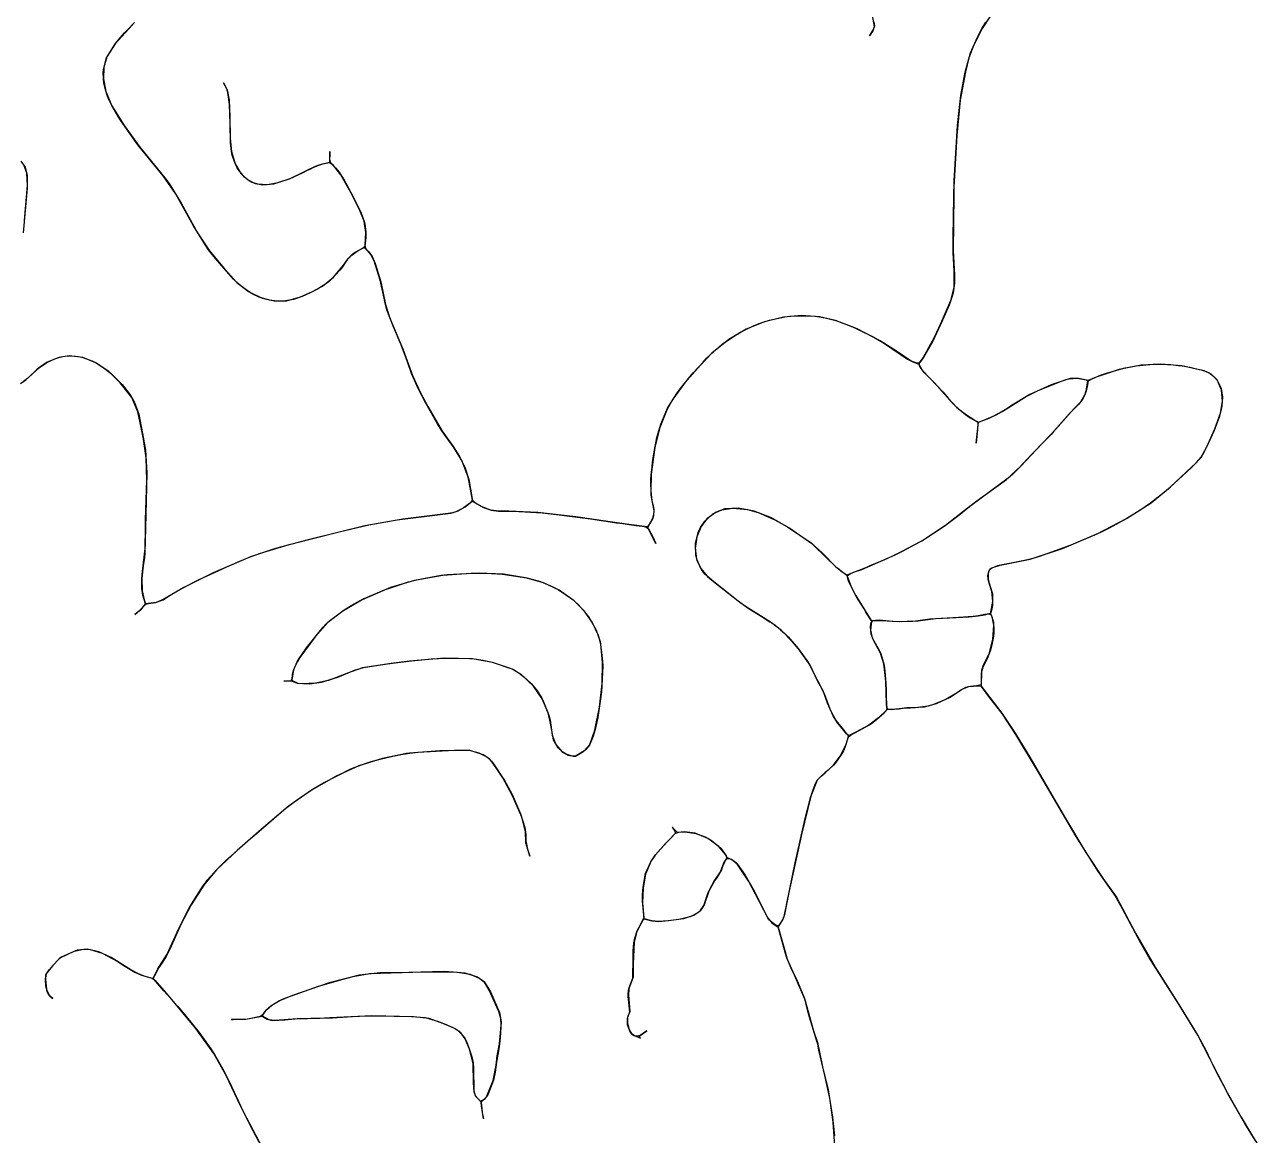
# Model space of a CAD drawing. Extents: x 0 to 8.8, y 0.1 to 11.
# Drawn here: x 5.829 to 8.643, y 5.606 to 8.132 of the extents above; entities that cross this region are included whole.
import ezdxf

# ---------------------------------------------------------------- set-up
doc = ezdxf.new("R2010")
doc.units = 0

msp = doc.modelspace()

# ---------------------------------------------------------------- linework, layer by layer
for points in [[(8.0424, 8.1769), (8.0074, 8.1237), (7.9885, 8.0866), (7.9775, 8.057), (7.9694, 8.0255), (7.9573, 7.9606), (7.9498, 7.8805), (7.943, 7.7625), (7.9434, 7.7451), (7.9419, 7.6183), (7.9444, 7.5626), (7.9444, 7.544), (7.9414, 7.5223), (7.9389, 7.5127), (7.9324, 7.4943), (7.9176, 7.4604), (7.8944, 7.4111), (7.8944, 7.4111), (7.874, 7.375), (7.864, 7.3624), (7.8573, 7.3627), (7.8457, 7.367), (7.8151, 7.388), (7.7752, 7.4133), (7.7233, 7.4402), (7.6737, 7.4596), (7.6377, 7.4676), (7.5964, 7.4704), (7.5559, 7.4669), (7.5124, 7.4566), (7.471, 7.4398), (7.4312, 7.4163), (7.3923, 7.3848), (7.3665, 7.3579), (7.3303, 7.3168), (7.3039, 7.2801), (7.2907, 7.2573), (7.2745, 7.216), (7.2632, 7.1702), (7.2548, 7.11), (7.2538, 7.0709), (7.256, 7.0501), (7.2596, 7.0346), (7.2608, 7.0288), (7.2602, 7.0149), (7.2584, 7.0092), (7.2515, 6.9967), (7.2451, 6.9899), (7.2095, 6.9943), (7.1987, 6.9959), (7.1558, 7.0022), (7.083, 7.0128), (6.9966, 7.0224), (6.931, 7.0256), (6.9078, 7.0255), (6.8895, 7.0279), (6.8681, 7.0361), (6.855, 7.0439), (6.8479, 7.0504), (6.8435, 7.0755), (6.8384, 7.1028), (6.8243, 7.1393), (6.8047, 7.1719), (6.7993, 7.1788), (6.7782, 7.2087), (6.7686, 7.2241), (6.742, 7.2714), (6.7245, 7.305), (6.7095, 7.3385), (6.6998, 7.3652), (6.6858, 7.4037), (6.668, 7.4446), (6.6533, 7.4833), (6.6505, 7.4931), (6.6492, 7.4985), (6.6468, 7.5099), (6.6381, 7.551), (6.6246, 7.5948), (6.6166, 7.6095), (6.6051, 7.6234), (6.6037, 7.6318), (6.6051, 7.6594), (6.6012, 7.6854), (6.5918, 7.71), (6.5757, 7.7423), (6.5683, 7.7561), (6.5482, 7.7911), (6.5315, 7.8117), (6.5255, 7.817), (6.5232, 7.8247), (6.5233, 7.8438), (6.5226, 7.819), (6.5008, 7.8133), (6.4903, 7.8094), (6.471, 7.8003), (6.4607, 7.795), (6.4321, 7.7817), (6.4021, 7.7715), (6.3812, 7.7681), (6.36, 7.7693), (6.3471, 7.7736), (6.3423, 7.776), (6.3377, 7.7788), (6.3334, 7.7821), (6.3293, 7.7856), (6.3154, 7.8021), (6.3126, 7.8067), (6.3077, 7.8164), (6.3018, 7.8334), (6.3004, 7.8388), (6.2971, 7.8625), (6.2964, 7.9075), (6.2949, 7.9511), (6.2916, 7.978), (6.2889, 7.9867), (6.2812, 8.0002), (6.2899, 7.9842), (6.2942, 7.961), (6.2961, 7.9228), (6.2967, 7.8742), (6.2995, 7.8437), (6.3079, 7.8159), (6.3212, 7.7942), (6.3364, 7.7798), (6.3538, 7.771), (6.3707, 7.768), (6.3958, 7.7701), (6.4313, 7.7814), (6.4627, 7.7961), (6.4713, 7.8005), (6.4793, 7.8044), (6.4836, 7.8066), (6.4931, 7.8106), (6.4985, 7.8125), (6.5073, 7.8155), (6.5223, 7.8189), (6.5263, 7.8163), (6.5317, 7.8114), (6.5364, 7.8065), (6.5406, 7.8017), (6.5443, 7.7968), (6.5511, 7.7869), (6.5542, 7.7817), (6.5763, 7.7411), (6.5939, 7.7059), (6.6015, 7.6843), (6.6027, 7.679), (6.6038, 7.6734), (6.6045, 7.6674), (6.605, 7.6613), (6.6053, 7.6549), (6.6051, 7.6484), (6.6034, 7.6286), (6.5983, 7.6237), (6.5768, 7.6116), (6.5629, 7.5977), (6.5576, 7.5899), (6.552, 7.5817), (6.546, 7.5737), (6.5242, 7.5507), (6.5155, 7.5436), (6.4954, 7.5306), (6.4844, 7.5251), (6.4786, 7.5226), (6.4606, 7.5143), (6.4406, 7.5075), (6.4313, 7.5054), (6.4223, 7.504), (6.4027, 7.5034), (6.386, 7.5055), (6.3626, 7.5126), (6.348, 7.5196), (6.341, 7.5236), (6.3216, 7.5376), (6.3155, 7.5429), (6.3044, 7.5533), (6.273, 7.5891), (6.2554, 7.6098), (6.2477, 7.6199), (6.2404, 7.6304), (6.2135, 7.6748), (6.1726, 7.748), (6.1446, 7.7888), (6.0895, 7.8556), (6.0843, 7.8623), (6.0458, 7.9171), (6.0274, 7.9483), (6.0209, 7.9621), (6.0177, 7.9697), (6.0128, 7.9844), (6.0095, 7.9995), (6.0079, 8.0226), (6.0086, 8.0305), (6.0156, 8.0573), (6.0357, 8.0894), (6.0423, 8.0978), (6.0566, 8.1139), (6.0641, 8.1216), (6.0792, 8.1377)], [(7.7613, 8.1389), (7.7624, 8.1289), (7.7589, 8.1182), (7.7512, 8.1067), (7.7607, 8.1217), (7.7624, 8.128), (7.7556, 8.1656)], [(6.075, 8.133), (6.065, 8.1225), (6.0352, 8.0887), (6.0164, 8.059), (6.0094, 8.036), (6.0083, 8.0095), (6.014, 7.9806), (6.0277, 7.9478), (6.0553, 7.9033), (6.0909, 7.854), (6.1484, 7.784), (6.1578, 7.7711), (6.1851, 7.7266), (6.2226, 7.6589), (6.2495, 7.6176), (6.2836, 7.5766), (6.3119, 7.5462), (6.3384, 7.5254), (6.3698, 7.5099), (6.3966, 7.5039), (6.4248, 7.5044), (6.4568, 7.5129), (6.4827, 7.5244), (6.5071, 7.5377), (6.5319, 7.5578), (6.5546, 7.5856), (6.5657, 7.6014), (6.5709, 7.6067), (6.5876, 7.6187), (6.6017, 7.6251), (6.6123, 7.6153), (6.6163, 7.61), (6.6196, 7.6047), (6.6268, 7.5888), (6.6392, 7.5473), (6.6498, 7.4961), (6.6598, 7.4647), (6.6904, 7.3927), (6.7116, 7.3339), (6.7298, 7.2948), (6.7462, 7.2638), (6.779, 7.2075), (6.8042, 7.1727), (6.8183, 7.1496), (6.8304, 7.1255), (6.8396, 7.0975), (6.8476, 7.0535), (6.8479, 7.0504), (6.8414, 7.0427), (6.8268, 7.0322), (6.8118, 7.0247), (6.8039, 7.022), (6.7808, 7.0184), (6.6893, 7.0074), (6.603, 6.9923), (6.4741, 6.9606), (6.3998, 6.9408), (6.3429, 6.9215), (6.2583, 6.885), (6.1912, 6.8517), (6.1459, 6.8252), (6.1285, 6.818), (6.1041, 6.8145), (6.0981, 6.8342), (6.0958, 6.8498), (6.0954, 6.8594), (6.0958, 6.873), (6.0965, 6.8809), (6.0971, 6.8885), (6.1034, 6.9404), (6.1037, 6.9873), (6.104, 7.0055), (6.1068, 7.0963), (6.1054, 7.147), (6.0998, 7.1892), (6.0964, 7.2046), (6.0948, 7.2119), (6.0868, 7.2519), (6.0731, 7.284), (6.0467, 7.3179), (6.0204, 7.3431), (5.9913, 7.363), (5.9618, 7.3751), (5.9307, 7.379), (5.907, 7.3755), (5.8802, 7.3642), (5.8576, 7.3483), (5.8362, 7.3285), (5.8262, 7.3203)], [(8.6286, 5.5941), (8.6051, 5.6326), (8.5666, 5.6999), (8.5571, 5.7178), (8.5417, 5.7473), (8.537, 5.7568), (8.5315, 5.7678), (8.5263, 5.7784), (8.4979, 5.8334), (8.4533, 5.9058), (8.3871, 6.011), (8.3685, 6.0429), (8.327, 6.1205), (8.3098, 6.1518), (8.2724, 6.2048), (8.2216, 6.285), (8.1336, 6.4353), (8.0845, 6.5175), (8.053, 6.5652), (8.0254, 6.6008), (8.0057, 6.6269), (8.0057, 6.6523), (8.0067, 6.6639), (8.0109, 6.6759), (8.0233, 6.7007), (8.0321, 6.7333), (8.0342, 6.766), (8.03, 6.7849), (8.027, 6.7909), (8.0274, 6.7966), (8.0319, 6.8198), (8.0297, 6.8427), (8.0241, 6.8594), (8.0217, 6.8671), (8.0207, 6.8786), (8.0226, 6.8886), (8.0266, 6.8945), (8.0296, 6.8964), (8.0483, 6.9024), (8.117, 6.9164), (8.1907, 6.941), (8.2691, 6.9739), (8.3361, 7.0088), (8.3919, 7.0448), (8.4363, 7.0811), (8.4954, 7.1363), (8.5056, 7.1484), (8.5185, 7.1719), (8.5368, 7.2128), (8.5497, 7.2489), (8.5543, 7.2761), (8.5523, 7.301), (8.5427, 7.3231), (8.5286, 7.3373), (8.5124, 7.3451), (8.4619, 7.356), (8.414, 7.36), (8.3692, 7.3575), (8.3192, 7.3481), (8.2667, 7.3307), (8.2484, 7.323), (8.2276, 7.3276), (8.2076, 7.3273), (8.1644, 7.313), (8.1157, 7.2907), (8.0722, 7.2644), (8.0636, 7.2586), (8.0468, 7.2485), (8.0368, 7.2432), (8.0317, 7.2407), (8.0159, 7.2338), (8.0104, 7.2317), (8.0047, 7.2296), (7.9989, 7.2276), (7.9953, 7.2293), (7.9883, 7.2333), (7.9801, 7.2384), (7.9744, 7.2422), (7.9636, 7.2501), (7.9559, 7.2563), (7.942, 7.2693), (7.9342, 7.2779), (7.8992, 7.3177), (7.8761, 7.3403), (7.8687, 7.3499), (7.8653, 7.3561), (7.8647, 7.3631), (7.8736, 7.3744), (7.8993, 7.4213), (7.9138, 7.4525), (7.9363, 7.5052), (7.9436, 7.5354), (7.944, 7.5716), (7.9418, 7.6141), (7.9418, 7.6258), (7.9419, 7.6496), (7.9433, 7.7405), (7.9436, 7.7768), (7.9513, 7.9028), (7.9588, 7.9715), (7.9691, 8.0246), (7.9813, 8.0682), (7.9968, 8.1042), (8.0078, 8.1244), (8.0162, 8.1385)], [(5.8207, 7.822), (5.83, 7.8083), (5.8349, 7.7891), (5.8352, 7.7606), (5.8256, 7.6592)], [(5.8285, 7.6869), (5.8356, 7.7665), (5.834, 7.7946), (5.8273, 7.8132)], [(5.8197, 7.3162), (5.8319, 7.3247), (5.8383, 7.3305), (5.8627, 7.3525), (5.8798, 7.364), (5.8978, 7.3725), (5.907, 7.3755), (5.9163, 7.3776), (5.9257, 7.3788), (5.9325, 7.3791), (5.9441, 7.3786), (5.9507, 7.3777), (5.9595, 7.3758), (5.9842, 7.3666), (5.9919, 7.3627), (6.0134, 7.3487), (6.0201, 7.3434), (6.0266, 7.3379), (6.0509, 7.3134), (6.0668, 7.2936), (6.0701, 7.289), (6.0755, 7.2795), (6.0788, 7.2726), (6.0886, 7.2461), (6.0969, 7.2026), (6.1038, 7.1647), (6.1068, 7.113), (6.1046, 7.0181), (6.1036, 6.9592), (6.1025, 6.9301), (6.1015, 6.9201), (6.0989, 6.901), (6.0958, 6.8732), (6.0966, 6.8441), (6.1007, 6.8242), (6.1039, 6.8149), (6.0914, 6.7998), (6.0797, 6.7908), (6.0964, 6.8047), (6.1025, 6.8124), (6.1053, 6.8145), (6.1267, 6.8176), (6.144, 6.8242), (6.1507, 6.8282), (6.1627, 6.8356), (6.1879, 6.8501), (6.2011, 6.8572), (6.2137, 6.8637), (6.2263, 6.8699), (6.2888, 6.8989), (6.3136, 6.9096), (6.3384, 6.9199), (6.3635, 6.9292), (6.4312, 6.9497), (6.545, 6.9785), (6.6122, 6.9943), (6.6765, 7.0056), (6.7748, 7.0179), (6.799, 7.0208), (6.8156, 7.0264), (6.8312, 7.0351), (6.8476, 7.048), (6.873, 7.0338), (6.8905, 7.0277), (6.9069, 7.0255), (6.9402, 7.0256), (7.0064, 7.0218), (7.0392, 7.0183), (7.1164, 7.0083), (7.1459, 7.0039), (7.1758, 6.9993), (7.1904, 6.9972), (7.2051, 6.9951), (7.22, 6.993), (7.235, 6.9913), (7.2422, 6.9902), (7.2482, 6.9853), (7.2581, 6.967), (7.2648, 6.9523), (7.2468, 6.9874), (7.2496, 6.9945), (7.2585, 7.0095), (7.2606, 7.0177), (7.261, 7.0263), (7.2544, 7.0616), (7.254, 7.0986), (7.2546, 7.1078), (7.2565, 7.1267), (7.2576, 7.1364), (7.2589, 7.1465), (7.2603, 7.1561), (7.2676, 7.193), (7.2767, 7.2232), (7.292, 7.2602), (7.3128, 7.2935), (7.321, 7.3047), (7.3391, 7.3275), (7.3498, 7.34), (7.3725, 7.3648), (7.3805, 7.3733), (7.3889, 7.3816), (7.4161, 7.4052), (7.4461, 7.4261), (7.4559, 7.4318), (7.4667, 7.4376), (7.4889, 7.448), (7.5003, 7.4525), (7.5118, 7.4564), (7.5234, 7.4599), (7.5585, 7.4674), (7.5703, 7.4689), (7.582, 7.4699), (7.6167, 7.4699), (7.6281, 7.469), (7.6507, 7.4655), (7.6744, 7.4593), (7.7108, 7.4457), (7.7236, 7.44), (7.7612, 7.4212), (7.7856, 7.4072), (7.8377, 7.3717), (7.8502, 7.365), (7.8638, 7.3597), (7.8711, 7.3464), (7.8904, 7.3265), (7.9184, 7.2969), (7.9312, 7.2816), (7.9494, 7.2623), (7.9696, 7.2456), (7.9806, 7.2381), (7.998, 7.228), (7.9971, 7.2117), (7.9955, 7.1957), (7.9939, 7.1804), (7.9953, 7.194), (7.9996, 7.2278), (8.0234, 7.237), (8.0531, 7.2522), (8.0664, 7.2607), (8.1065, 7.2859), (8.1349, 7.3004), (8.1878, 7.3217), (8.1987, 7.3254), (8.2055, 7.327), (8.2241, 7.328), (8.2442, 7.3244), (8.2484, 7.322), (8.2473, 7.3129), (8.244, 7.2989), (8.2405, 7.2888), (8.2365, 7.2809), (8.2275, 7.2691), (8.2065, 7.2478), (8.1836, 7.2219), (8.171, 7.2075), (8.1642, 7.2003), (8.157, 7.1926), (8.1198, 7.1542), (8.0913, 7.1232), (8.0781, 7.1105), (8.0705, 7.1038), (8.0639, 7.0984), (7.9734, 7.0318), (7.9238, 6.9929), (7.9121, 6.9847), (7.8747, 6.9605), (7.8259, 6.9339), (7.8053, 6.9238), (7.7836, 6.9141), (7.7532, 6.9018), (7.7459, 6.8979), (7.7294, 6.8912), (7.7225, 6.8892), (7.7076, 6.8832), (7.6991, 6.8801), (7.6927, 6.8842), (7.687, 6.8884), (7.6819, 6.8926), (7.6773, 6.8967), (7.6731, 6.9007), (7.6538, 6.9195), (7.6226, 6.9498), (7.5679, 6.9873), (7.5281, 7.0101), (7.4886, 7.0256), (7.4532, 7.0324), (7.4218, 7.0305), (7.4022, 7.0233), (7.3814, 7.0081), (7.368, 6.9908), (7.3582, 6.9674), (7.3547, 6.9406), (7.358, 6.917), (7.3671, 6.896), (7.3826, 6.8766), (7.3926, 6.8684), (7.4523, 6.8217), (7.475, 6.805), (7.5049, 6.7868), (7.5247, 6.7741), (7.5295, 6.7708), (7.5356, 6.7667), (7.5421, 6.7616), (7.5491, 6.7557), (7.5583, 6.7472), (7.5661, 6.7395), (7.5892, 6.7128), (7.6126, 6.6807), (7.6329, 6.6402), (7.6475, 6.6122), (7.6626, 6.5722), (7.6684, 6.5606), (7.6757, 6.5487), (7.6948, 6.5241), (7.7011, 6.5173), (7.7028, 6.5117), (7.6953, 6.4879), (7.6918, 6.4803), (7.6878, 6.4729), (7.6737, 6.4527), (7.6692, 6.4477), (7.6545, 6.4338), (7.65, 6.4299), (7.6321, 6.4135), (7.6181, 6.377), (7.5968, 6.2902), (7.5681, 6.1582), (7.5582, 6.1081), (7.5542, 6.0972), (7.5445, 6.0816), (7.5364, 6.0841), (7.5225, 6.0959), (7.4995, 6.14), (7.4769, 6.1827), (7.4495, 6.2236), (7.4375, 6.2329), (7.4274, 6.2368), (7.4231, 6.2453), (7.4085, 6.2628), (7.3836, 6.281), (7.3545, 6.2926), (7.3303, 6.2958), (7.3143, 6.2943), (7.302, 6.3065), (7.3085, 6.2973), (7.31, 6.2927), (7.2976, 6.28), (7.2909, 6.2732), (7.2638, 6.2432), (7.2546, 6.23), (7.2414, 6.1996), (7.236, 6.1681), (7.2351, 6.1347), (7.2382, 6.1004), (7.2221, 6.0691), (7.2156, 6.0446), (7.2139, 5.9956), (7.2134, 5.9654), (7.206, 5.9459), (7.2037, 5.9387), (7.2026, 5.9243), (7.206, 5.8875), (7.2009, 5.8738), (7.2003, 5.8611), (7.2048, 5.8452), (7.2109, 5.8359), (7.2152, 5.8325), (7.2199, 5.8313), (7.2299, 5.8266), (7.2264, 5.8305), (7.235, 5.8361), (7.2443, 5.843), (7.2296, 5.8326), (7.2219, 5.831), (7.2169, 5.8319), (7.2106, 5.8363), (7.207, 5.8411), (7.2008, 5.8571), (7.2003, 5.8714), (7.2026, 5.8786), (7.2058, 5.8849), (7.2031, 5.9149), (7.2025, 5.9204), (7.2024, 5.9262), (7.2029, 5.9355), (7.2042, 5.9412), (7.2059, 5.9458), (7.2129, 5.9629), (7.2136, 6.0093), (7.2137, 6.0251), (7.2142, 6.0334), (7.2154, 6.0436), (7.2173, 6.0539), (7.2228, 6.071), (7.2357, 6.0946), (7.2382, 6.0983), (7.2558, 6.0933), (7.2722, 6.092), (7.2938, 6.0939), (7.3286, 6.0986), (7.3515, 6.1064), (7.3662, 6.1164), (7.3742, 6.1286), (7.3844, 6.1579), (7.3877, 6.1657), (7.3982, 6.1835), (7.4121, 6.2053), (7.4153, 6.2135), (7.4202, 6.2251), (7.4263, 6.2353), (7.4343, 6.2343), (7.4409, 6.2309), (7.45, 6.2231), (7.4682, 6.1972), (7.4888, 6.1617), (7.5184, 6.1016), (7.5292, 6.0892), (7.5437, 6.0792), (7.557, 6.0315), (7.5641, 6.0066), (7.5779, 5.9757), (7.585, 5.9608), (7.6036, 5.9165), (7.6235, 5.8436), (7.6328, 5.8164), (7.6444, 5.7612), (7.6571, 5.7093), (7.6674, 5.647), (7.6716, 5.6045)], [(7.673, 5.5703), (7.6686, 5.6355), (7.6608, 5.69), (7.6494, 5.7419), (7.6361, 5.7991), (7.6337, 5.8129), (7.6313, 5.8197), (7.6127, 5.8816), (7.6039, 5.9156), (7.5808, 5.9696), (7.577, 5.9774), (7.5729, 5.9858), (7.563, 6.0093), (7.5616, 6.0136), (7.545, 6.074), (7.5436, 6.0795), (7.5512, 6.0914), (7.5545, 6.0978), (7.5568, 6.1035), (7.5821, 6.2257), (7.6052, 6.3263), (7.6178, 6.376), (7.6197, 6.3828), (7.622, 6.3894), (7.627, 6.4024), (7.6321, 6.4135), (7.6415, 6.4226), (7.6506, 6.4305), (7.6684, 6.4468), (7.6848, 6.468), (7.6986, 6.4963), (7.7028, 6.5114), (7.7102, 6.5174), (7.7197, 6.5222), (7.7416, 6.534), (7.751, 6.5398), (7.7598, 6.5457), (7.7676, 6.5523), (7.7843, 6.567), (7.792, 6.5748), (7.8012, 6.5743), (7.8084, 6.5747), (7.8135, 6.5755), (7.8185, 6.5761), (7.8234, 6.5769), (7.8334, 6.5778), (7.8435, 6.5783), (7.8488, 6.5786), (7.8762, 6.5803), (7.904, 6.5877), (7.9334, 6.6014), (7.9622, 6.6205), (7.977, 6.6263), (7.9992, 6.6278), (8.005, 6.6274), (8.0526, 6.5658), (8.0826, 6.5207), (8.0995, 6.4929), (8.1161, 6.4655), (8.195, 6.3301), (8.2438, 6.2491), (8.2852, 6.1863), (8.3131, 6.147), (8.3563, 6.0652), (8.401, 5.9884), (8.4537, 5.9052), (8.4983, 5.8327), (8.5163, 5.7989), (8.5273, 5.7764), (8.5331, 5.7647), (8.5652, 5.7029), (8.5968, 5.6466), (8.6203, 5.6076), (8.6426, 5.572)], [(6.3937, 5.5318), (6.3432, 5.6269), (6.3132, 5.6869), (6.2877, 5.7414), (6.2597, 5.7913), (6.2186, 5.8488), (6.1676, 5.9097), (6.1461, 5.9344), (6.1227, 5.961), (6.1225, 5.9641), (6.1322, 5.9841), (6.1362, 5.9904), (6.1535, 6.0173), (6.1799, 6.0763), (6.2043, 6.1237), (6.2162, 6.1438), (6.2363, 6.1749), (6.2403, 6.1803), (6.2447, 6.1861), (6.2518, 6.1944), (6.269, 6.2133), (6.2778, 6.2218), (6.2861, 6.2301), (6.3463, 6.2831), (6.4124, 6.3411), (6.4237, 6.35), (6.4444, 6.3659), (6.4762, 6.3876), (6.4868, 6.3943), (6.4986, 6.4016), (6.5107, 6.4084), (6.5698, 6.4383), (6.5788, 6.4421), (6.6083, 6.453), (6.6177, 6.4558), (6.6376, 6.4616), (6.6671, 6.4685), (6.6858, 6.4722), (6.7055, 6.4752), (6.7238, 6.4769), (6.807, 6.482), (6.8407, 6.4816), (6.8625, 6.4755), (6.8809, 6.4664), (6.8911, 6.4571), (6.8991, 6.4462), (6.9134, 6.4245), (6.9164, 6.4197), (6.9197, 6.4144), (6.9381, 6.3806), (6.9574, 6.3368), (6.9674, 6.3058), (6.9691, 6.2896), (6.9691, 6.2753), (6.9735, 6.2568), (6.9781, 6.2403), (6.9694, 6.2713), (6.9687, 6.2968), (6.9603, 6.3292), (6.9391, 6.3779), (6.917, 6.4186), (6.905, 6.4373), (6.8969, 6.449), (6.8874, 6.4612), (6.8724, 6.4711), (6.8404, 6.4817), (6.7737, 6.4804), (6.7048, 6.4752), (6.7048, 6.4752), (6.698, 6.474), (6.6429, 6.4627), (6.5894, 6.446), (6.5379, 6.4229), (6.4816, 6.391), (6.4285, 6.3537), (6.3669, 6.3013), (6.3126, 6.2538), (6.2658, 6.2095), (6.238, 6.177), (6.2078, 6.1296), (6.1849, 6.0864), (6.1627, 6.0362), (6.1511, 6.0125), (6.1378, 5.9926), (6.1341, 5.9873), (6.1245, 5.9687), (6.1213, 5.9624), (6.1173, 5.9632), (6.1117, 5.9645), (6.1031, 5.9669), (6.0954, 5.9697), (6.0882, 5.9726), (6.0705, 5.9817), (6.0257, 6.0098), (5.9981, 6.0231), (5.9711, 6.0287), (5.9485, 6.0265), (5.9122, 6.0106), (5.9077, 6.0074), (5.8928, 5.991), (5.8807, 5.9758), (5.8772, 5.9705), (5.8764, 5.9598), (5.8788, 5.9383), (5.88, 5.9338), (5.8863, 5.9218), (5.8933, 5.9168), (5.8841, 5.9245), (5.8813, 5.9302), (5.8794, 5.9359), (5.8781, 5.9415), (5.8771, 5.9471), (5.8763, 5.9585), (5.8771, 5.9704), (5.883, 5.9797), (5.8855, 5.9829), (5.897, 5.9959), (5.9038, 6.0036), (5.9111, 6.01), (5.942, 6.0246), (5.9637, 6.0288), (5.9783, 6.0284), (6.0058, 6.0198), (6.0397, 6.0016), (6.0533, 5.993), (6.08, 5.9766), (6.0947, 5.9699), (6.1192, 5.9629), (6.1252, 5.9583), (6.1463, 5.9341), (6.1672, 5.9103), (6.1775, 5.8985), (6.1976, 5.8748), (6.2263, 5.8391), (6.2529, 5.802), (6.2609, 5.7896), (6.2822, 5.7525), (6.2952, 5.7262), (6.3264, 5.6598), (6.3842, 5.5503)]]:
    msp.add_lwpolyline(points)
for points in [[(8.523, 7.3408), (8.535, 7.3322), (8.5413, 7.3251), (8.5515, 7.305), (8.5545, 7.2851), (8.5532, 7.2652), (8.5508, 7.2536), (8.5476, 7.2417), (8.5355, 7.2093), (8.5187, 7.1724), (8.509, 7.1535), (8.5048, 7.147), (8.4829, 7.1239), (8.4255, 7.0713), (8.3908, 7.044), (8.3638, 7.0257), (8.3544, 7.0196), (8.3355, 7.0084), (8.2965, 6.9871), (8.2765, 6.9774), (8.2095, 6.9482), (8.1381, 6.9222), (8.1231, 6.9178), (8.1111, 6.9148), (8.0963, 6.9115), (8.0427, 6.901), (8.027, 6.8948), (8.0238, 6.8914), (8.0213, 6.8834), (8.021, 6.8718), (8.0227, 6.8637), (8.0308, 6.8376), (8.0312, 6.8124), (8.0293, 6.8028), (8.0262, 6.7931), (8.0232, 6.7922), (8.0138, 6.7901), (8.0058, 6.7886), (7.9987, 6.7875), (7.987, 6.7859), (7.954, 6.7836), (7.8888, 6.7796), (7.8615, 6.7758), (7.8496, 6.7748), (7.837, 6.7743), (7.824, 6.7739), (7.8031, 6.7746), (7.7959, 6.7751), (7.7812, 6.7767), (7.7734, 6.7772), (7.7649, 6.7769), (7.7558, 6.7764), (7.743, 6.7961), (7.7389, 6.803), (7.727, 6.8222), (7.722, 6.8303), (7.7145, 6.8439), (7.7036, 6.8673), (7.7005, 6.8783), (7.7081, 6.8834), (7.7173, 6.8874), (7.7341, 6.893), (7.8095, 6.9259), (7.87, 6.958), (7.9245, 6.9934), (7.9542, 7.0165), (7.9714, 7.0304), (7.9815, 7.0381), (7.9905, 7.0451), (8.0633, 7.0978), (8.0966, 7.1289), (8.141, 7.1767), (8.1681, 7.2047), (8.2159, 7.2581), (8.2325, 7.275), (8.2409, 7.2898), (8.2442, 7.2994), (8.2483, 7.3211), (8.2542, 7.3255), (8.277, 7.3348), (8.2929, 7.3404), (8.3333, 7.3515), (8.3413, 7.3532), (8.3572, 7.356), (8.3652, 7.3572), (8.397, 7.3598), (8.405, 7.36), (8.421, 7.3599), (8.4291, 7.3595), (8.4372, 7.359), (8.4545, 7.3571), (8.4628, 7.3559), (8.4712, 7.3545), (8.4797, 7.3529), (8.4884, 7.3512), (8.5061, 7.347), (8.5151, 7.3442), (8.523, 7.3408)], [(7.7893, 6.6039), (7.7903, 6.5847), (7.791, 6.5782), (7.7897, 6.5726), (7.7717, 6.5551), (7.7498, 6.5389), (7.7204, 6.5226), (7.7052, 6.5152), (7.7, 6.5185), (7.6925, 6.5267), (7.6859, 6.5347), (7.6786, 6.5443), (7.6689, 6.5598), (7.6554, 6.5891), (7.6457, 6.6165), (7.6339, 6.6382), (7.6159, 6.6752), (7.5896, 6.7123), (7.5761, 6.7282), (7.5511, 6.7538), (7.5284, 6.7715), (7.509, 6.784), (7.4692, 6.8085), (7.4566, 6.8181), (7.4333, 6.836), (7.3974, 6.8645), (7.3769, 6.8821), (7.3689, 6.8927), (7.359, 6.9136), (7.3559, 6.9264), (7.3553, 6.9524), (7.3614, 6.9772), (7.3667, 6.9887), (7.3766, 7.0028), (7.3949, 7.0194), (7.4152, 7.0287), (7.4401, 7.0325), (7.4738, 7.0296), (7.4981, 7.0229), (7.5361, 7.0061), (7.565, 6.9896), (7.6187, 6.9532), (7.6442, 6.9298), (7.6749, 6.8991), (7.6996, 6.8798), (7.7086, 6.8557), (7.7125, 6.8478), (7.7197, 6.8346), (7.7328, 6.8128), (7.7476, 6.7888), (7.7542, 6.7786), (7.7557, 6.7743), (7.7534, 6.7551), (7.7576, 6.7372), (7.7744, 6.7063), (7.777, 6.7006), (7.7846, 6.675), (7.7864, 6.6619), (7.7882, 6.6336), (7.7889, 6.6196), (7.7893, 6.6039)], [(6.7839, 6.8803), (6.7766, 6.879), (6.7158, 6.8677), (6.6618, 6.8519), (6.6006, 6.8261), (6.5527, 6.7983), (6.5186, 6.7719), (6.4895, 6.7387), (6.4555, 6.693), (6.4496, 6.6839), (6.442, 6.668), (6.44, 6.6609), (6.4379, 6.6447), (6.4344, 6.6395), (6.4191, 6.639), (6.4365, 6.6397), (6.4492, 6.6342), (6.4775, 6.633), (6.5044, 6.6364), (6.532, 6.6445), (6.5414, 6.6481), (6.5798, 6.6636), (6.6004, 6.6696), (6.6437, 6.6768), (6.6658, 6.6796), (6.7095, 6.6853), (6.7324, 6.6876), (6.7537, 6.6895), (6.7872, 6.6911), (6.7976, 6.6914), (6.841, 6.6904), (6.8516, 6.6895), (6.8722, 6.6863), (6.8924, 6.6818), (6.9316, 6.6694), (6.941, 6.6651), (6.9499, 6.66), (6.9568, 6.6553), (6.9647, 6.6488), (6.9724, 6.6421), (6.9812, 6.6335), (6.9933, 6.6192), (7.0049, 6.6016), (7.0099, 6.5921), (7.0222, 6.5591), (7.0245, 6.5498), (7.0263, 6.5383), (7.0293, 6.5158), (7.0373, 6.495), (7.0512, 6.4791), (7.066, 6.4705), (7.0777, 6.4679), (7.0826, 6.4685), (7.1017, 6.4792), (7.1147, 6.4947), (7.1267, 6.5276), (7.1367, 6.5795), (7.1431, 6.6332), (7.144, 6.6815), (7.1398, 6.7231), (7.1346, 6.7425), (7.1203, 6.7729), (7.1021, 6.7989), (7.0791, 6.8218), (7.0455, 6.8455), (7.0095, 6.8627), (6.9685, 6.8742), (6.9184, 6.882), (6.8631, 6.8847), (6.7902, 6.881), (6.7839, 6.8803)], [(7.1061, 6.4831), (7.1037, 6.4808), (7.0836, 6.4687), (7.0748, 6.4681), (7.0609, 6.4728), (7.0539, 6.477), (7.0427, 6.4874), (7.0322, 6.5054), (7.0254, 6.5431), (7.0199, 6.5664), (7.0063, 6.5989), (6.9865, 6.6275), (6.9595, 6.653), (6.9386, 6.6662), (6.8935, 6.6815), (6.8482, 6.6896), (6.7844, 6.6908), (6.7046, 6.6845), (6.6626, 6.679), (6.5979, 6.669), (6.5639, 6.6572), (6.5559, 6.6538), (6.5201, 6.6402), (6.4907, 6.634), (6.4602, 6.6329), (6.4516, 6.6335), (6.4384, 6.6395), (6.4378, 6.6421), (6.4388, 6.6549), (6.4412, 6.6657), (6.4489, 6.6829), (6.4536, 6.6904), (6.4707, 6.7144), (6.5084, 6.7619), (6.5146, 6.7684), (6.5226, 6.7759), (6.5562, 6.8013), (6.5736, 6.8118), (6.5926, 6.8222), (6.6498, 6.8477), (6.7021, 6.8648), (6.7207, 6.8691), (6.7807, 6.88), (6.8441, 6.8847), (6.8793, 6.8846), (6.9159, 6.8823), (6.9715, 6.8738), (7.0029, 6.8652), (7.0294, 6.8542), (7.0429, 6.8472), (7.0739, 6.8262), (7.0888, 6.8133), (7.1113, 6.7871), (7.1297, 6.7548), (7.1388, 6.7289), (7.144, 6.684), (7.1444, 6.673), (7.1414, 6.6144), (7.1329, 6.5559), (7.127, 6.5287), (7.1227, 6.5137), (7.1141, 6.4934), (7.1061, 6.4831)], [(8.0211, 6.7918), (8.0238, 6.7923), (8.0277, 6.7897), (8.0336, 6.7728), (8.0343, 6.755), (8.034, 6.7483), (8.0328, 6.7364), (8.0307, 6.7252), (8.0265, 6.7094), (8.0246, 6.7036), (8.0188, 6.6899), (8.0089, 6.671), (8.0062, 6.66), (8.0056, 6.6302), (7.995, 6.6279), (7.981, 6.627), (7.9696, 6.624), (7.9594, 6.6186), (7.9508, 6.6122), (7.9233, 6.596), (7.8948, 6.5847), (7.8849, 6.582), (7.8553, 6.5784), (7.836, 6.5779), (7.8185, 6.5761), (7.8036, 6.5743), (7.7966, 6.5742), (7.794, 6.5745), (7.791, 6.578), (7.7901, 6.5873), (7.7888, 6.6141), (7.7881, 6.6362), (7.7876, 6.6455), (7.7838, 6.6782), (7.7762, 6.7023), (7.7601, 6.732), (7.7548, 6.7458), (7.7535, 6.7625), (7.7545, 6.7698), (7.7583, 6.7762), (7.7775, 6.7771), (7.8187, 6.7742), (7.8623, 6.7759), (7.9017, 6.781), (7.9331, 6.7827), (7.9635, 6.7843), (7.9778, 6.7852), (7.9984, 6.7874), (8.0129, 6.7899), (8.0211, 6.7918)], [(7.2709, 6.0919), (7.2563, 6.0932), (7.2389, 6.0983), (7.2347, 6.1388), (7.2348, 6.1513), (7.2353, 6.1632), (7.2367, 6.1747), (7.2417, 6.2012), (7.2534, 6.2277), (7.2641, 6.2436), (7.2871, 6.2692), (7.2938, 6.2765), (7.3093, 6.292), (7.3126, 6.294), (7.3178, 6.295), (7.3322, 6.296), (7.3561, 6.2923), (7.3776, 6.2843), (7.3907, 6.2769), (7.413, 6.2585), (7.4251, 6.2417), (7.427, 6.2376), (7.4211, 6.2269), (7.4165, 6.2171), (7.4142, 6.2096), (7.4044, 6.1927), (7.3989, 6.1846), (7.386, 6.1613), (7.375, 6.1302), (7.3675, 6.1178), (7.3609, 6.1117), (7.3436, 6.1026), (7.3177, 6.0962), (7.2929, 6.0938), (7.2709, 6.0919)], [(6.6375, 5.9749), (6.631, 5.9745), (6.59, 5.9699), (6.5216, 5.9523), (6.4386, 5.9238), (6.4092, 5.9118), (6.389, 5.8994), (6.377, 5.8884), (6.3719, 5.8815), (6.3659, 5.8762), (6.3359, 5.8701), (6.3083, 5.8687), (6.2986, 5.8691), (6.3038, 5.8688), (6.3321, 5.8698), (6.3646, 5.8759), (6.3696, 5.8769), (6.3808, 5.8701), (6.3923, 5.8667), (6.4212, 5.8684), (6.4447, 5.8706), (6.5295, 5.8731), (6.5753, 5.8758), (6.6066, 5.8772), (6.6301, 5.8777), (6.7089, 5.8756), (6.7189, 5.8752), (6.7404, 5.8734), (6.7709, 5.8648), (6.8016, 5.8514), (6.8119, 5.846), (6.8163, 5.8429), (6.8304, 5.8268), (6.8344, 5.8187), (6.84, 5.8047), (6.8465, 5.7843), (6.8482, 5.7775), (6.8494, 5.7707), (6.8505, 5.7574), (6.8513, 5.7069), (6.8543, 5.6962), (6.8677, 5.6807), (6.8703, 5.6571), (6.8731, 5.6429), (6.8682, 5.6728), (6.8677, 5.6812), (6.8798, 5.6931), (6.895, 5.7299), (6.9018, 5.7654), (6.9045, 5.7866), (6.9096, 5.8135), (6.9132, 5.8562), (6.9125, 5.8714), (6.908, 5.8875), (6.8859, 5.9361), (6.875, 5.9537), (6.8594, 5.9651), (6.8314, 5.9746), (6.7842, 5.9779), (6.6758, 5.9755), (6.6557, 5.975), (6.6375, 5.9749)], [(6.8955, 5.7311), (6.8826, 5.6974), (6.8742, 5.6869), (6.8669, 5.6823), (6.8558, 5.6935), (6.8516, 5.7045), (6.8505, 5.7249), (6.8496, 5.7691), (6.8409, 5.8018), (6.8313, 5.8252), (6.8213, 5.8385), (6.8088, 5.8477), (6.7892, 5.8568), (6.7496, 5.8716), (6.7141, 5.8752), (6.6188, 5.8777), (6.5238, 5.8727), (6.5111, 5.8721), (6.4488, 5.8709), (6.398, 5.8666), (6.3853, 5.8682), (6.3699, 5.8767), (6.3732, 5.8836), (6.3793, 5.891), (6.3913, 5.9015), (6.4139, 5.9142), (6.4198, 5.9171), (6.4339, 5.9224), (6.4974, 5.9448), (6.5539, 5.961), (6.5766, 5.9672), (6.6138, 5.9733), (6.7374, 5.9777), (6.8041, 5.9773), (6.8136, 5.9767), (6.8429, 5.9721), (6.8648, 5.9623), (6.875, 5.9537), (6.8886, 5.9322), (6.8967, 5.9146), (6.9091, 5.8849), (6.9136, 5.8635), (6.9112, 5.8271), (6.9087, 5.8069), (6.9023, 5.7717), (6.8996, 5.7493), (6.8955, 5.7311)]]:
    msp.add_lwpolyline(points, close=True)

doc.saveas('drawing.dxf')
